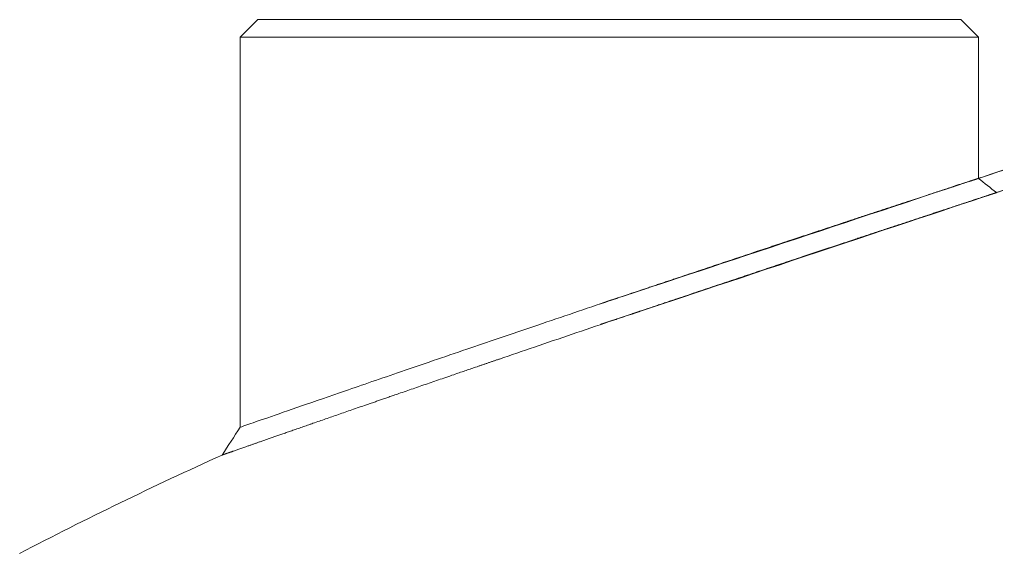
# Model space of a CAD drawing. Header units: inches. Extents: x 12 to 318, y 5 to 204.
# Drawn here: x 41.54 to 48.15, y 96.67 to 100.28 of the extents above; entities that cross this region are included whole.
import ezdxf

# ---------------------------------------------------------------- set-up
doc = ezdxf.new("R2010")
doc.units = ezdxf.units.IN
doc.header["$LTSCALE"] = 9.5
doc.header["$MEASUREMENT"] = 0
doc.layers.add('Visible', color=7, linetype='Continuous', lineweight=18)

msp = doc.modelspace()

# ---------------------------------------------------------------- linework, layer by layer
at = {"layer": 'Visible'}
for p, q in [((43.14981052705721, 100.2799117739651), (43.02981052705721, 100.1599117739651)), ((43.14981052705721, 100.2799117739651), (47.90981052705713, 100.2799117739651)), ((47.90981052705713, 100.2799117739651), (48.02981052705713, 100.1599117739651)), ((48.02981052705713, 100.1599117739651), (43.02981052705721, 100.1599117739651)), ((43.02981052705721, 100.1599117739651), (43.0298105270572, 97.52083939359883)), ((48.02981052705713, 100.1599117739651), (48.02981052705712, 99.20526368691449))]:
    msp.add_line(p, q, dxfattribs=at)
msp.add_arc((54.52981052705698, 71.64769236468246), 28.19221940928258, 114.344679140789, 117.4438169228665, dxfattribs=at)
for points, knots in [([(48.02981052705712, 99.2052636869146), (48.02981052704639, 99.20526368691112), (48.01487044407613, 99.20038588313676), (47.95232219489655, 99.1799471150117), (47.90472809302582, 99.16439044519595), (47.77950929489188, 99.12340409440179), (47.70178020204764, 99.0979391825088), (47.52318325219347, 99.03932074386451), (47.42231033273548, 99.00616398915565), (47.20244845968807, 98.93374390349403), (47.07479649833083, 98.89161992957739), (46.79752854798244, 98.79987028941659), (46.64792348779672, 98.7502467036995), (46.33664582155134, 98.64668223567949), (46.17474768925288, 98.59266518934359), (45.84994126125976, 98.48395597978754), (45.68703085151857, 98.42926262375647), (45.52981052705643, 98.37632377708199)], [29.50878321825872, 29.50878321825872, 29.50878321868515, 29.50878321868515, 30.7013818956606, 30.7013818956606, 31.89398057306247, 31.89398057306247, 33.08657925046434, 33.08657925046434, 34.27917792786621, 34.27917792786621, 35.54328866165226, 35.54328866165226, 36.80739939543831, 36.80739939543831, 38.07151012922436, 38.07151012922436, 39.3356208630104, 39.3356208630104, 39.3356208630104, 39.3356208630104]), ([(48.15134659347233, 99.10887283947437), (48.15134659346084, 99.10887283947064), (48.13568123360375, 99.10374037268434), (48.07009933011918, 99.08223442310636), (48.02019753545831, 99.06586544275316), (47.88891227040304, 99.02273721143702), (47.80741931113776, 98.9959408151838), (47.62018255033827, 98.9342537386834), (47.51443350500963, 98.89935958913783), (47.28389481706543, 98.82311951568234), (47.15001176656514, 98.77875833644224), (46.85921832480562, 98.6821233521102), (46.7023194413297, 98.62985165903734), (46.37587754504831, 98.52074515844416), (46.20609818130936, 98.46383009070435), (45.86549318060122, 98.34927195335175), (45.69466535110075, 98.29162759699881), (45.52981052705638, 98.23582475252833)], [-10.30697219340999, -10.30697219340999, -10.30697219295346, -10.30697219295346, -9.056439095146839, -9.056439095146839, -7.805905996883689, -7.805905996883689, -6.555372898620539, -6.555372898620539, -5.304839800357389, -5.304839800357389, -3.978629850268042, -3.978629850268042, -2.652419900178694, -2.652419900178694, -1.326209950089347, -1.326209950089347, 0, 0, 0, 0]), ([(45.52981052705643, 98.37632377708199), (45.37219509276671, 98.32325188998382), (45.20898690210542, 98.26813463682645), (44.95628364954765, 98.18252202412872), (44.86637150686734, 98.15200711226633), (44.7776058075214, 98.12183167511671)], [39.3356208630104, 39.3356208630104, 39.3356208630104, 39.3356208630104, 40.60290842889981, 40.60290842889981, 41.30507292891942, 41.30507292891942, 41.30507292891942, 41.30507292891942]), ([(45.52981052705638, 98.23582475252833), (45.36451236619089, 98.17987183992474), (45.19335037133384, 98.1217528156543), (44.94364221113577, 98.03667646549356), (44.86460108119944, 98.0097046197411), (44.78628506239352, 97.9829410916204)], [0, 0, 0, 0, 1.329776468126262, 1.329776468126262, 1.947179932422209, 1.947179932422209, 1.947179932422209, 1.947179932422209]), ([(44.7776058075214, 98.12183167511671), (44.7061838950338, 98.09755085214145), (44.63550080905804, 98.07348889492921), (44.41038724285968, 97.99675183131126), (44.26079828892573, 97.94559674531747), (43.98360833316905, 97.85056158946192), (43.85601749200958, 97.8066866232141), (43.6364946130215, 97.73104713235126), (43.53584573540287, 97.69628775069584), (43.35757961208909, 97.63462237508713), (43.27995732190469, 97.60771644700148), (43.15486753706423, 97.56431317864053), (43.10729554597419, 97.54778089103195), (43.04475985325573, 97.52604129200489), (43.02981052705715, 97.52083939359859), (43.0298105270572, 97.52083939359859)], [1.969452065909014, 1.969452065909014, 1.969452065909014, 1.969452065909014, 2.534575131778806, 2.534575131778806, 3.801862697668209, 3.801862697668209, 5.069150263557612, 5.069150263557612, 6.262105894356589, 6.262105894356589, 7.455061525155567, 7.455061525155567, 8.648017155954545, 8.648017155954545, 9.840972786753522, 9.840972786753522, 9.840972786753538, 9.840972786753538]), ([(44.78628506239352, 97.9829410916204), (44.69594562089426, 97.95206692437033), (44.60657509278335, 97.92147103694246), (44.35583119598875, 97.83548133952984), (44.19895041866995, 97.78149838782241), (43.90824463616762, 97.68119219032636), (43.7744302759132, 97.63487442896734), (43.54427195164956, 97.55503856386177), (43.43877425115469, 97.5183550942611), (43.25190866613622, 97.45326559099425), (43.17053555676593, 97.42485976820153), (43.03939505243162, 97.37903182631621), (42.98951805945897, 97.36157288162543), (42.92395021388671, 97.33861352410834), (42.90827446065651, 97.33311886841037), (42.90827446064198, 97.33311886840525)], [-39.31245283103158, -39.31245283103158, -39.31245283103158, -39.31245283103158, -38.60007982720126, -38.60007982720126, -37.27030335907499, -37.27030335907499, -35.94052689094872, -35.94052689094872, -34.68959231199577, -34.68959231199577, -33.4386577330428, -33.4386577330428, -32.18772315408984, -32.18772315408984, -30.93678857571814, -30.93678857571814, -30.93678857513688, -30.93678857513688])]:
    msp.add_open_spline(points, degree=3, knots=knots, dxfattribs=at)
for points in [[(48.02981052705712, 99.20526368691462), (48.07032125698558, 99.17313179661872), (48.11083586358836, 99.1410047288965), (48.15134659347233, 99.10887283947439)], [(42.90827446064198, 97.33311886840525), (42.94877341911133, 97.39569951207518), (42.98931158422497, 97.45825879782522), (43.0298105270572, 97.5208393935986)]]:
    msp.add_open_spline(points, degree=3, dxfattribs=at)

doc.saveas('drawing.dxf')
